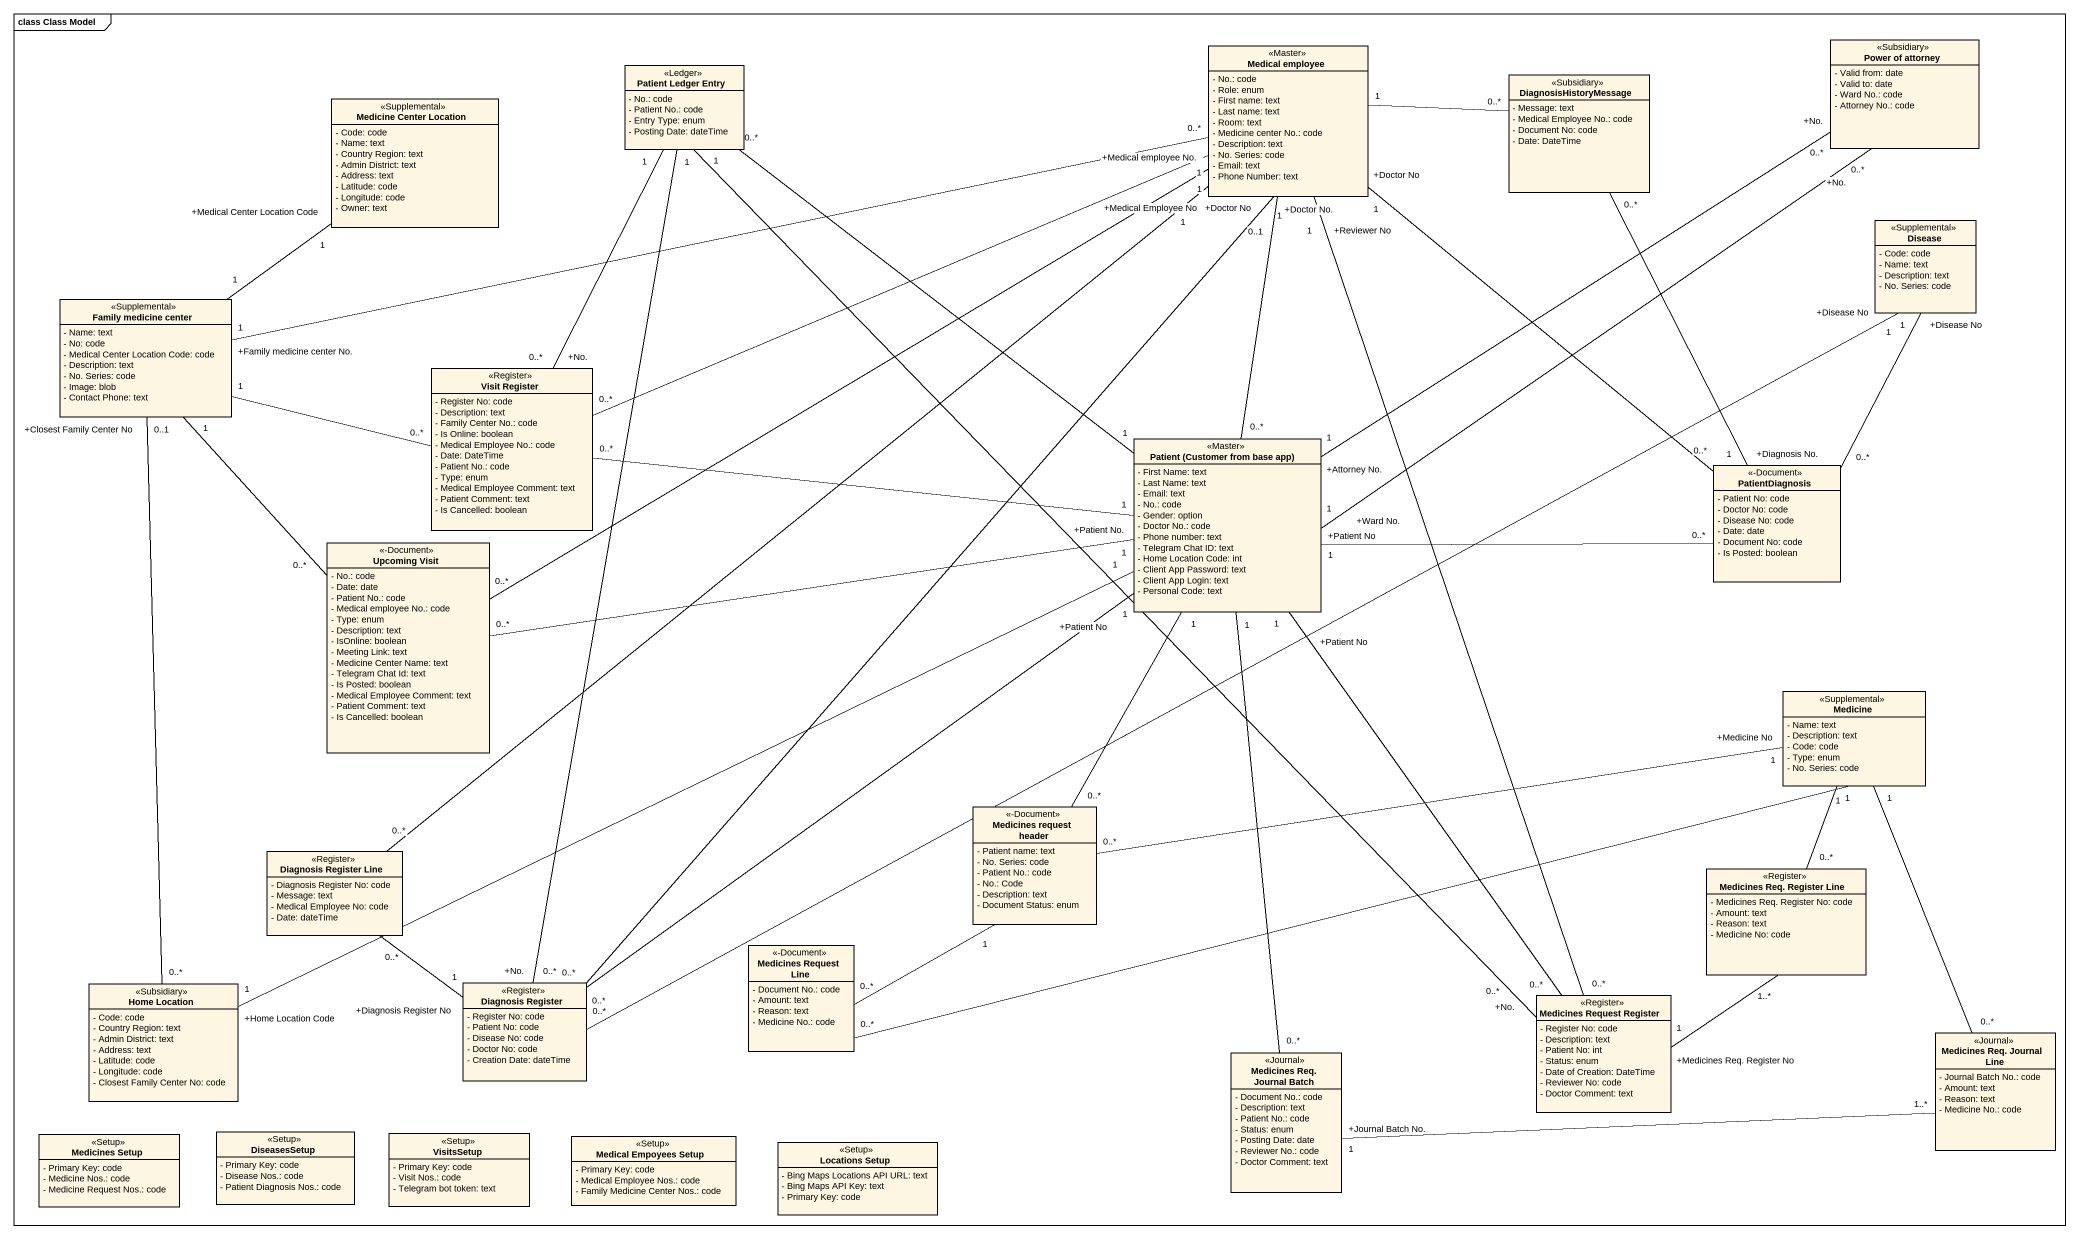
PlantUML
@startuml
mainframe class Class Model
hide circle
hide empty members
skinparam classAttributeIconSize 0
class "Power of attorney" as Power_of_attorney <<Subsidiary>> {
  - Valid from: date
  - Valid to: date
  - Ward No.: code
  - Attorney No.: code
}
class "Patient Ledger Entry" as Patient_Ledger_Entry <<Ledger>> {
  - No.: code
  - Patient No.: code
  - Entry Type: enum
  - Posting Date: dateTime
}
class "Medical employee" as Medical_employee <<Master>> {
  - No.: code
  - Role: enum
  - First name: text
  - Last name: text
  - Room: text
  - Medicine center No.: code
  - Description: text
  - No. Series: code
  - Email: text
  - Phone Number: text
}
class DiagnosisHistoryMessage <<Subsidiary>> {
  - Message: text
  - Medical Employee No.: code
  - Document No: code
  - Date: DateTime
}
class "Medicine Center Location" as Medicine_Center_Location <<Supplemental>> {
  - Code: code
  - Name: text
  - Country Region: text
  - Admin District: text
  - Address: text
  - Latitude: code
  - Longitude: code
  - Owner: text
}
class Disease <<Supplemental>> {
  - Code: code
  - Name: text
  - Description: text
  - No. Series: code
}
class "Family medicine center" as Family_medicine_center <<Supplemental>> {
  - Name: text
  - No: code
  - Medical Center Location Code: code
  - Description: text
  - No. Series: code
  - Image: blob
  - Contact Phone: text
}
class "Visit Register" as Visit_Register <<Register>> {
  - Register No: code
  - Description: text
  - Family Center No.: code
  - Is Online: boolean
  - Medical Employee No.: code
  - Date: DateTime
  - Patient No.: code
  - Type: enum
  - Medical Employee Comment: text
  - Patient Comment: text
  - Is Cancelled: boolean
}
class "Patient (Customer from base app)" as Patient_Customer_from_base <<Master>> {
  - First Name: text
  - Last Name: text
  - Email: text
  - No.: code
  - Gender: option
  - Doctor No.: code
  - Phone number: text
  - Telegram Chat ID: text
  - Home Location Code: int
  - Client App Password: text
  - Client App Login: text
  - Personal Code: text
}
class PatientDiagnosis <<-Document>> {
  - Patient No: code
  - Doctor No: code
  - Disease No: code
  - Date: date
  - Document No: code
  - Is Posted: boolean
}
class "Upcoming Visit" as Upcoming_Visit <<-Document>> {
  - No.: code
  - Date: date
  - Patient No.: code
  - Medical employee No.: code
  - Type: enum
  - Description: text
  - IsOnline: boolean
  - Meeting Link: text
  - Medicine Center Name: text
  - Telegram Chat Id: text
  - Is Posted: boolean
  - Medical Employee Comment: text
  - Patient Comment: text
  - Is Cancelled: boolean
}
class Medicine <<Supplemental>> {
  - Name: text
  - Description: text
  - Code: code
  - Type: enum
  - No. Series: code
}
class "Medicines request header" as Medicines_request_header <<-Document>> {
  - Patient name: text
  - No. Series: code
  - Patient No.: code
  - No.: Code
  - Description: text
  - Document Status: enum
}
class "Diagnosis Register Line" as Diagnosis_Register_Line <<Register>> {
  - Diagnosis Register No: code
  - Message: text
  - Medical Employee No: code
  - Date: dateTime
}
class "Medicines Req. Register Line" as Medicines_Req_Register_Line <<Register>> {
  - Medicines Req. Register No: code
  - Amount: text
  - Reason: text
  - Medicine No: code
}
class "Medicines Request Line" as Medicines_Request_Line <<-Document>> {
  - Document No.: code
  - Amount: text
  - Reason: text
  - Medicine No.: code
}
class "Home Location" as Home_Location <<Subsidiary>> {
  - Code: code
  - Country Region: text
  - Admin District: text
  - Address: text
  - Latitude: code
  - Longitude: code
  - Closest Family Center No: code
}
class "Diagnosis Register" as Diagnosis_Register <<Register>> {
  - Register No: code
  - Patient No: code
  - Disease No: code
  - Doctor No: code
  - Creation Date: dateTime
}
class "Medicines Request Register" as Medicines_Request_Register <<Register>> {
  - Register No: code
  - Description: text
  - Patient No: int
  - Status: enum
  - Date of Creation: DateTime
  - Reviewer No: code
  - Doctor Comment: text
}
class "Medicines Req. Journal Line" as Medicines_Req_Journal_Line <<Journal>> {
  - Journal Batch No.: code
  - Amount: text
  - Reason: text
  - Medicine No.: code
}
class "Medicines Req. Journal Batch" as Medicines_Req_Journal_Batch <<Journal>> {
  - Document No.: code
  - Description: text
  - Patient No.: code
  - Status: enum
  - Posting Date: date
  - Reviewer No.: code
  - Doctor Comment: text
}
class "Medicines Setup" as Medicines_Setup <<Setup>> {
  - Primary Key: code
  - Medicine Nos.: code
  - Medicine Request Nos.: code
}
class DiseasesSetup <<Setup>> {
  - Primary Key: code
  - Disease Nos.: code
  - Patient Diagnosis Nos.: code
}
class VisitsSetup <<Setup>> {
  - Primary Key: code
  - Visit Nos.: code
  - Telegram bot token: text
}
class "Medical Empoyees Setup" as Medical_Empoyees_Setup <<Setup>> {
  - Primary Key: code
  - Medical Employee Nos.: code
  - Family Medicine Center Nos.: code
}
class "Locations Setup" as Locations_Setup <<Setup>> {
  - Bing Maps Locations API URL: text
  - Bing Maps API Key: text
  - Primary Key: code
}
Power_of_attorney "+No.\n0..*" -- "+Attorney No.\n1" Patient_Customer_from_base
Patient_Ledger_Entry "1" -- "+No.\n0..*" Visit_Register
Medical_employee "0..*" -left- "+Family medicine center No.\n1" Family_medicine_center
Medical_employee "+Doctor No.\n0..1" -- "0..*" Patient_Customer_from_base
Medical_employee "+Doctor No\n1" -- "0..*" PatientDiagnosis
Medical_employee "+Medical employee No.\n1" -left- "0..*" Upcoming_Visit
DiagnosisHistoryMessage "0..*" -left- "1" Medical_employee
DiagnosisHistoryMessage "0..*" -- "+Diagnosis No.\n1" PatientDiagnosis
Medicine_Center_Location "+Medical Center Location Code\n1" -- "1" Family_medicine_center
Family_medicine_center "1" -right- "0..*" Visit_Register
Family_medicine_center "1" -- "0..*" Upcoming_Visit
Visit_Register "0..*" -right- "1" Medical_employee
Visit_Register "0..*" -right- "1" Patient_Customer_from_base
Patient_Customer_from_base "+Ward No.\n1" -up- "+No.\n0..*" Power_of_attorney
Patient_Customer_from_base "1" -up- "0..*" Patient_Ledger_Entry
Patient_Customer_from_base "1" -- "0..*" Medicines_Req_Journal_Batch
PatientDiagnosis "0..*" -up- "+Disease No\n1" Disease
PatientDiagnosis "0..*" -left- "+Patient No\n1" Patient_Customer_from_base
Upcoming_Visit "0..*" -right- "+Patient No.\n1" Patient_Customer_from_base
Medicine "1" -- "0..*" Medicines_Req_Register_Line
Medicine "1" -- "0..*" Medicines_Req_Journal_Line
Medicines_request_header "0..*" -up- "1" Patient_Customer_from_base
Medicines_request_header "0..*" -right- "+Medicine No\n1" Medicine
Diagnosis_Register_Line "0..*" -up- "+Medical Employee No\n1" Medical_employee
Medicines_Request_Line "0..*" -right- "1" Medicine
Medicines_Request_Line "0..*" -right- "1" Medicines_request_header
Home_Location "0..*" -up- "+Closest Family Center No\n0..1" Family_medicine_center
Home_Location "+Home Location Code\n1" -right- "1" Patient_Customer_from_base
Diagnosis_Register "+No.\n0..*" -up- "1" Patient_Ledger_Entry
Diagnosis_Register "0..*" -up- "+Doctor No\n1" Medical_employee
Diagnosis_Register "0..*" -right- "+Disease No\n1" Disease
Diagnosis_Register "0..*" -up- "+Patient No\n1" Patient_Customer_from_base
Diagnosis_Register "+Diagnosis Register No\n1" -up- "0..*" Diagnosis_Register_Line
Medicines_Request_Register "+No.\n0..*" -up- "1" Patient_Ledger_Entry
Medicines_Request_Register "0..*" -up- "+Reviewer No\n1" Medical_employee
Medicines_Request_Register "0..*" -up- "+Patient No\n1" Patient_Customer_from_base
Medicines_Request_Register "+Medicines Req. Register No\n1" -up- "1..*" Medicines_Req_Register_Line
Medicines_Req_Journal_Line "1..*" -left- "+Journal Batch No.\n1" Medicines_Req_Journal_Batch
@enduml
